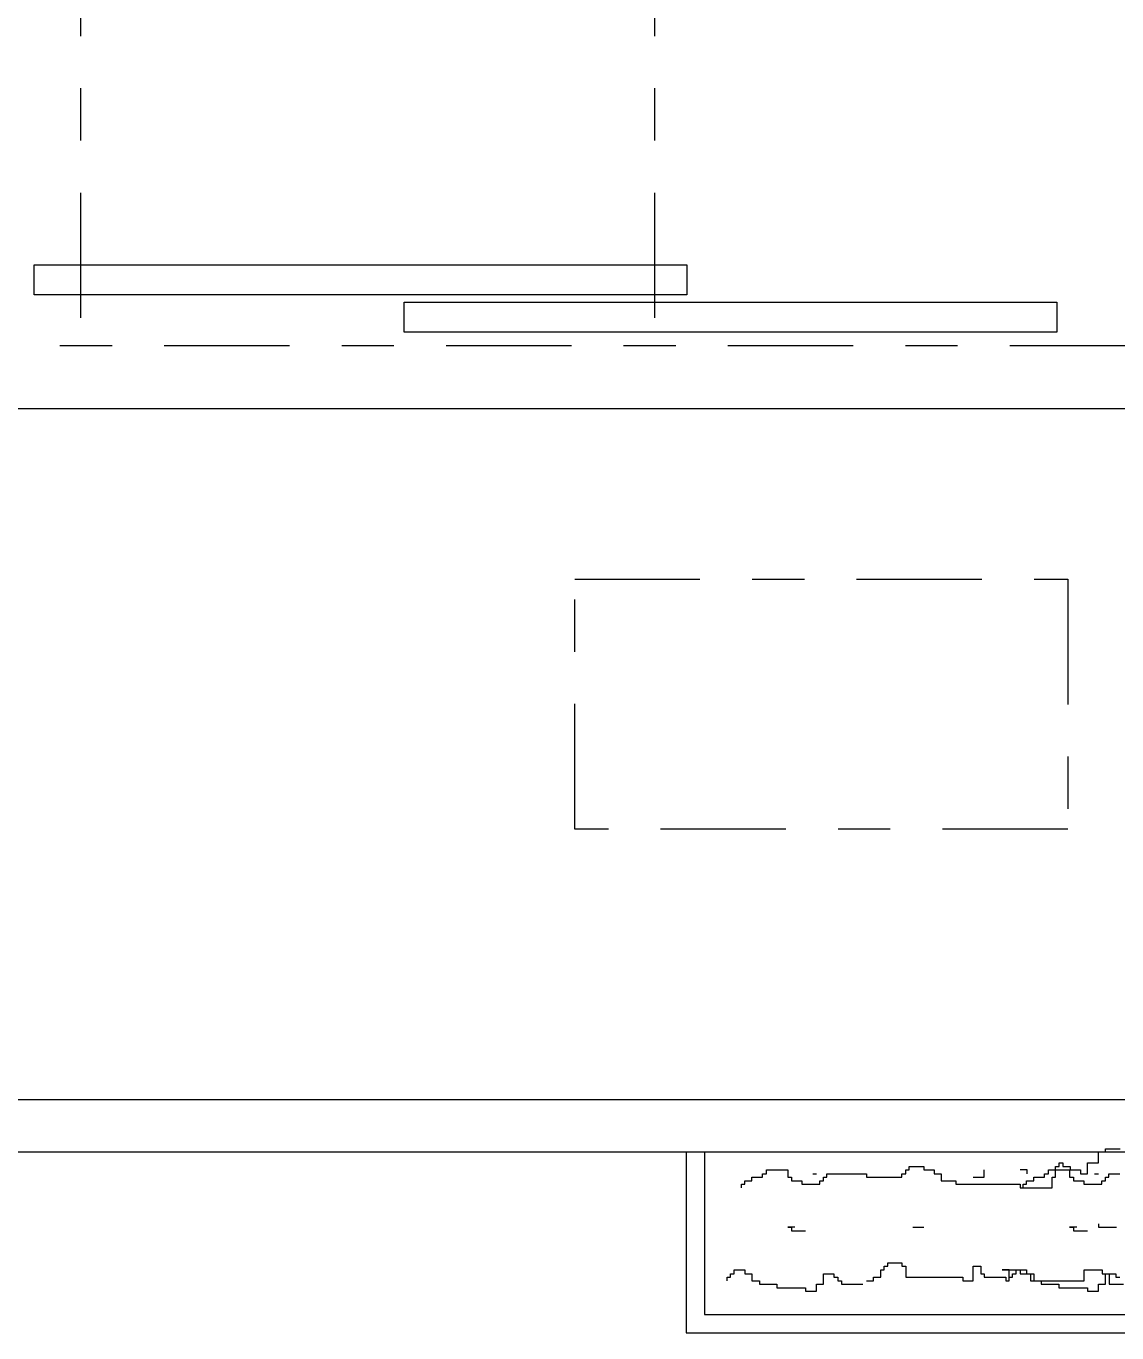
# Model space of a CAD drawing. Header units: millimetres. Extents: x 3342.2 to 3378.4, y 2110.7 to 2126.4.
# Drawn here: x 3369.67 to 3371.76, y 2111.04 to 2113.544 of the extents above; entities that cross this region are included whole.
import ezdxf

# ---------------------------------------------------------------- set-up
doc = ezdxf.new("R2010")
doc.units = ezdxf.units.MM
doc.linetypes.add('ACAD_ISO10W100', pattern=[18, 12, -3, 0, -3])
doc.layers.get('DEFPOINTS').update_dxf_attribs({"lineweight": 5})
for name, color, linetype, lineweight in [('cOtAs 1', 254, 'Continuous', 5), ('COTAS GRUP', 200, 'Continuous', 5), ('FURNITURE', 220, 'Continuous', 5), ('WINDOW', 2, 'Continuous', 5)]:
    doc.layers.add(name, color=color, linetype=linetype, lineweight=lineweight)
doc.styles.add('century', font='GOTHIC.TTF')
doc.styles.get("Standard").update_dxf_attribs({"font": 'arial.ttf'})
doc.dimstyles.new('Cotas', dxfattribs={"dimtxt": 0.05, "dimasz": 0.05, "dimexe": 0.025, "dimexo": 0, "dimgap": 0.1, "dimtad": 0, "dimtih": 1, "dimtoh": 1, "dimdec": 4, "dimzin": 1, "dimdsep": 46, "dimtxsty": 'Standard', "dimblk": 'ARCHTICK', "dimcen": 2.5, "dimclrd": 252, "dimclre": 250, "dimclrt": 3, "dimadec": 3, "dimazin": 0, "dimtfac": 1, "dimtdec": 4, "dimtmove": 0, "dimatfit": 3, "dimldrblk": 'ARCHTICK', "dimfxl": 1, "dimlwd": 0, "dimlwe": 0, "dimarcsym": 0})

# ---------------------------------------------------------------- blocks, each defined once
blk = doc.blocks.new('_Open90')
at = {"color": 0, "linetype": 'ByBlock', "lineweight": -2}
for p, q in [((-0.5, 0.5), (0, 0)), ((0, 0), (-1, 0)), ((0, 0), (-0.5, -0.5))]:
    blk.add_line(p, q, dxfattribs=at)
blk = doc.blocks.new('*D47')
at = {"layer": 'cOtAs 1', "color": 250, "linetype": 'ACAD_ISO10W100', "lineweight": 5, "ltscale": 0.02, "transparency": 16777216}
for p, q in [((3370.8746, 2112.9849), (3370.8746, 2125.1564)), ((3375.6746, 2112.9849), (3375.6746, 2125.1564))]:
    blk.add_line(p, q, dxfattribs=at)
at = {"layer": 'cOtAs 1', "color": 252, "linetype": 'Continuous', "lineweight": 5, "ltscale": 0.02, "transparency": 16777216}
for p, q in [((3371.0746, 2125.1314), (3372.9826, 2125.1314)), ((3375.4746, 2125.1314), (3373.5666, 2125.1314))]:
    blk.add_line(p, q, dxfattribs=at)
at = {"layer": 'DEFPOINTS', "color": 0, "linetype": 'ACAD_ISO10W100', "ltscale": 0.02, "transparency": 16777216}
for p in [(3370.8746, 2125.1314), (3370.8746, 2112.9849), (3375.6746, 2112.9849)]:
    blk.add_point(p, dxfattribs=at)
at = {"layer": 'cOtAs 1', "color": 252, "linetype": 'ACAD_ISO10W100', "lineweight": 5, "ltscale": 0.02, "transparency": 16777216, "xscale": 0.2, "yscale": 0.2, "zscale": 0.2, "rotation": 180}
blk.add_blockref('_Open90', (3370.8746, 2125.1314), dxfattribs=at)
at = {"layer": 'cOtAs 1', "color": 252, "linetype": 'ACAD_ISO10W100', "lineweight": 5, "ltscale": 0.02, "transparency": 16777216, "xscale": 0.2, "yscale": 0.2, "zscale": 0.2}
blk.add_blockref('_Open90', (3375.6746, 2125.1314), dxfattribs=at)
at = {"layer": 'cOtAs 1', "color": 1, "linetype": 'ACAD_ISO10W100', "lineweight": 5, "ltscale": 0.02, "transparency": 16777216, "insert": (3373.2746, 2125.1314), "char_height": 0.2, "attachment_point": 5, "style": 'century'}
blk.add_mtext('4.80', dxfattribs=at)
blk = doc.blocks.new('_ArchTick')
at = {"layer": 'COTAS GRUP', "color": 0, "const_width": 0.15}
blk.add_lwpolyline([(-0.5, -0.5), (0.5, 0.5)], dxfattribs=at)
blk = doc.blocks.new('*D54')
at = {"layer": 'cOtAs 1', "color": 250, "linetype": 'ACAD_ISO10W100', "lineweight": 5, "ltscale": 0.02, "transparency": 16777216}
for p, q in [((3378.2746, 2121.9314), (3361.6799, 2121.9314)), ((3378.2746, 2112.9314), (3361.6799, 2112.9314))]:
    blk.add_line(p, q, dxfattribs=at)
at = {"layer": 'cOtAs 1', "color": 252, "linetype": 'Continuous', "lineweight": 5, "ltscale": 0.02, "transparency": 16777216}
for p, q in [((3361.7049, 2121.7314), (3361.7049, 2117.5664)), ((3361.7049, 2113.1314), (3361.7049, 2117.2963))]:
    blk.add_line(p, q, dxfattribs=at)
at = {"layer": 'DEFPOINTS', "color": 0, "linetype": 'ACAD_ISO10W100', "ltscale": 0.02, "transparency": 16777216}
for p in [(3378.2746, 2121.9314), (3361.7049, 2112.9314), (3378.2746, 2112.9314)]:
    blk.add_point(p, dxfattribs=at)
at = {"layer": 'cOtAs 1', "color": 252, "linetype": 'ACAD_ISO10W100', "lineweight": 5, "ltscale": 0.02, "transparency": 16777216, "xscale": 0.2, "yscale": 0.2, "zscale": 0.2}
for p, rotation in [((3361.7049, 2121.9314), 90), ((3361.7049, 2112.9314), 270)]:
    blk.add_blockref('_Open90', p, dxfattribs=dict(at, rotation=rotation))
at = {"layer": 'cOtAs 1', "color": 1, "linetype": 'ACAD_ISO10W100', "lineweight": 5, "ltscale": 0.02, "transparency": 16777216, "insert": (3361.7049, 2117.4314), "char_height": 0.2, "attachment_point": 5, "style": 'century'}
blk.add_mtext('9.00', dxfattribs=at)
blk = doc.blocks.new('*D58')
at = {"layer": 'cOtAs 1', "color": 250, "linetype": 'ACAD_ISO10W100', "lineweight": 5, "ltscale": 0.02, "transparency": 16777216}
for p, q in [((3378.2746, 2116.8314), (3362.4799, 2116.8314)), ((3378.2746, 2112.9314), (3362.4799, 2112.9314))]:
    blk.add_line(p, q, dxfattribs=at)
at = {"layer": 'cOtAs 1', "color": 252, "linetype": 'Continuous', "lineweight": 5, "ltscale": 0.02, "transparency": 16777216}
for p, q in [((3362.5049, 2116.6314), (3362.5049, 2115.0164)), ((3362.5049, 2113.1314), (3362.5049, 2114.7463))]:
    blk.add_line(p, q, dxfattribs=at)
at = {"layer": 'DEFPOINTS', "color": 0, "linetype": 'ACAD_ISO10W100', "ltscale": 0.02, "transparency": 16777216}
for p in [(3378.2746, 2116.8314), (3362.5049, 2112.9314), (3378.2746, 2112.9314)]:
    blk.add_point(p, dxfattribs=at)
at = {"layer": 'cOtAs 1', "color": 252, "linetype": 'ACAD_ISO10W100', "lineweight": 5, "ltscale": 0.02, "transparency": 16777216, "xscale": 0.2, "yscale": 0.2, "zscale": 0.2}
for p, rotation in [((3362.5049, 2116.8314), 90), ((3362.5049, 2112.9314), 270)]:
    blk.add_blockref('_Open90', p, dxfattribs=dict(at, rotation=rotation))
at = {"layer": 'cOtAs 1', "color": 1, "linetype": 'ACAD_ISO10W100', "lineweight": 5, "ltscale": 0.02, "transparency": 16777216, "insert": (3362.5049, 2114.8814), "char_height": 0.2, "attachment_point": 5, "style": 'century'}
blk.add_mtext('3.90', dxfattribs=at)
blk = doc.blocks.new('*D66')
at = {"layer": 'cOtAs 1', "color": 250, "linetype": 'ACAD_ISO10W100', "lineweight": 5, "ltscale": 0.02, "transparency": 16777216}
for p, q in [((3369.7746, 2112.9849), (3369.7746, 2125.1564)), ((3370.8746, 2112.9849), (3370.8746, 2125.1564))]:
    blk.add_line(p, q, dxfattribs=at)
at = {"layer": 'cOtAs 1', "color": 252, "linetype": 'Continuous', "lineweight": 5, "ltscale": 0.02, "transparency": 16777216}
for p, q in [((3369.9746, 2125.1314), (3370.0488, 2125.1314)), ((3370.6746, 2125.1314), (3370.6003, 2125.1314))]:
    blk.add_line(p, q, dxfattribs=at)
at = {"layer": 'DEFPOINTS', "color": 0, "linetype": 'ACAD_ISO10W100', "ltscale": 0.02, "transparency": 16777216}
for p in [(3369.7746, 2125.1314), (3369.7746, 2112.9849), (3370.8746, 2112.9849)]:
    blk.add_point(p, dxfattribs=at)
at = {"layer": 'cOtAs 1', "color": 252, "linetype": 'ACAD_ISO10W100', "lineweight": 5, "ltscale": 0.02, "transparency": 16777216, "xscale": 0.2, "yscale": 0.2, "zscale": 0.2, "rotation": 180}
blk.add_blockref('_Open90', (3369.7746, 2125.1314), dxfattribs=at)
at = {"layer": 'cOtAs 1', "color": 252, "linetype": 'ACAD_ISO10W100', "lineweight": 5, "ltscale": 0.02, "transparency": 16777216, "xscale": 0.2, "yscale": 0.2, "zscale": 0.2}
blk.add_blockref('_Open90', (3370.8746, 2125.1314), dxfattribs=at)
at = {"layer": 'cOtAs 1', "color": 1, "linetype": 'ACAD_ISO10W100', "lineweight": 5, "ltscale": 0.02, "transparency": 16777216, "insert": (3370.3246, 2125.1314), "char_height": 0.2, "attachment_point": 5, "style": 'century'}
blk.add_mtext('1.10', dxfattribs=at)
blk = doc.blocks.new('*D67')
at = {"layer": 'cOtAs 1', "color": 250, "linetype": 'ACAD_ISO10W100', "lineweight": 5, "ltscale": 0.02, "transparency": 16777216}
for p, q in [((3366.6746, 2112.9849), (3366.6746, 2125.1564)), ((3369.7746, 2112.9849), (3369.7746, 2125.1564))]:
    blk.add_line(p, q, dxfattribs=at)
at = {"layer": 'cOtAs 1', "color": 252, "linetype": 'Continuous', "lineweight": 5, "ltscale": 0.02, "transparency": 16777216}
for p, q in [((3366.8746, 2125.1314), (3367.9339, 2125.1314)), ((3369.5746, 2125.1314), (3368.5152, 2125.1314))]:
    blk.add_line(p, q, dxfattribs=at)
at = {"layer": 'DEFPOINTS', "color": 0, "linetype": 'ACAD_ISO10W100', "ltscale": 0.02, "transparency": 16777216}
for p in [(3366.6746, 2125.1314), (3366.6746, 2112.9849), (3369.7746, 2112.9849)]:
    blk.add_point(p, dxfattribs=at)
at = {"layer": 'cOtAs 1', "color": 252, "linetype": 'ACAD_ISO10W100', "lineweight": 5, "ltscale": 0.02, "transparency": 16777216, "xscale": 0.2, "yscale": 0.2, "zscale": 0.2, "rotation": 180}
blk.add_blockref('_Open90', (3366.6746, 2125.1314), dxfattribs=at)
at = {"layer": 'cOtAs 1', "color": 252, "linetype": 'ACAD_ISO10W100', "lineweight": 5, "ltscale": 0.02, "transparency": 16777216, "xscale": 0.2, "yscale": 0.2, "zscale": 0.2}
blk.add_blockref('_Open90', (3369.7746, 2125.1314), dxfattribs=at)
at = {"layer": 'cOtAs 1', "color": 1, "linetype": 'ACAD_ISO10W100', "lineweight": 5, "ltscale": 0.02, "transparency": 16777216, "insert": (3368.2246, 2125.1314), "char_height": 0.2, "attachment_point": 5, "style": 'century'}
blk.add_mtext('3.10', dxfattribs=at)

msp = doc.modelspace()

# ---------------------------------------------------------------- linework, layer by layer
at = {"layer": 'cOtAs 1', "linetype": 'ACAD_ISO10W100', "lineweight": 5, "ltscale": 0.02}
msp.add_lwpolyline([(3370.721, 2112.0055), (3370.721, 2112.4844), (3371.6656, 2112.4844), (3371.6656, 2112.0055)], close=True, dxfattribs=at)
at = {"layer": 'FURNITURE', "linetype": 'ByBlock'}
for p, q in [((3371.7244, 2111.3869), (3371.738, 2111.3869)), ((3371.7244, 2111.3661), (3371.7244, 2111.3869)), ((3371.738, 2111.3932), (3371.7452, 2111.3932)), ((3371.738, 2111.3869), (3371.738, 2111.3932)), ((3371.7452, 2111.3932), (3371.7515, 2111.3932)), ((3371.7452, 2111.3932), (3371.7452, 2111.3932)), ((3371.7515, 2111.3932), (3371.766, 2111.3932)), ((3371.7515, 2111.3932), (3371.7515, 2111.3932)), ((3371.0811, 2111.3453), (3371.0883, 2111.3453)), ((3371.0811, 2111.3389), (3371.0811, 2111.3453)), ((3371.0883, 2111.3525), (3371.0947, 2111.3525)), ((3371.0883, 2111.3525), (3371.0883, 2111.3525)), ((3371.0883, 2111.3453), (3371.0883, 2111.3525)), ((3371.0883, 2111.3453), (3371.0883, 2111.3453)), ((3371.0947, 2111.3525), (3371.1019, 2111.3525)), ((3371.0947, 2111.3525), (3371.0947, 2111.3525)), ((3371.1019, 2111.3525), (3371.1082, 2111.3525)), ((3371.1019, 2111.3525), (3371.1019, 2111.3525)), ((3371.1082, 2111.3525), (3371.1155, 2111.3525)), ((3371.1082, 2111.3525), (3371.1082, 2111.3525)), ((3371.1155, 2111.3525), (3371.1227, 2111.3525)), ((3371.1155, 2111.3525), (3371.1155, 2111.3525)), ((3371.1227, 2111.3525), (3371.1291, 2111.3525)), ((3371.1227, 2111.3525), (3371.1227, 2111.3525)), ((3371.1291, 2111.3525), (3371.1291, 2111.3453)), ((3371.1291, 2111.3525), (3371.1291, 2111.3525)), ((3371.1291, 2111.3453), (3371.1291, 2111.3389)), ((3371.1291, 2111.3453), (3371.1291, 2111.3453)), ((3371.177, 2111.3453), (3371.1842, 2111.3453)), ((3371.1842, 2111.3453), (3371.1842, 2111.3453)), ((3371.2042, 2111.3453), (3371.2114, 2111.3453)), ((3371.2042, 2111.3453), (3371.2042, 2111.3453)), ((3371.2042, 2111.3389), (3371.2042, 2111.3453)), ((3371.2114, 2111.3453), (3371.2177, 2111.3453)), ((3371.2114, 2111.3453), (3371.2114, 2111.3453)), ((3371.2177, 2111.3453), (3371.225, 2111.3453)), ((3371.2177, 2111.3453), (3371.2177, 2111.3453)), ((3371.225, 2111.3453), (3371.2322, 2111.3453)), ((3371.225, 2111.3453), (3371.225, 2111.3453)), ((3371.2322, 2111.3453), (3371.2385, 2111.3453)), ((3371.2322, 2111.3453), (3371.2322, 2111.3453)), ((3371.2385, 2111.3453), (3371.2521, 2111.3453)), ((3371.2385, 2111.3453), (3371.2385, 2111.3453)), ((3371.2521, 2111.3453), (3371.2593, 2111.3453)), ((3371.2521, 2111.3453), (3371.2521, 2111.3453)), ((3371.2593, 2111.3453), (3371.2657, 2111.3453)), ((3371.2593, 2111.3453), (3371.2593, 2111.3453)), ((3371.2657, 2111.3453), (3371.2729, 2111.3453)), ((3371.2657, 2111.3453), (3371.2657, 2111.3453)), ((3371.2729, 2111.3453), (3371.2802, 2111.3453)), ((3371.2729, 2111.3453), (3371.2729, 2111.3453)), ((3371.2802, 2111.3453), (3371.2802, 2111.3389)), ((3371.348, 2111.3453), (3371.3552, 2111.3453)), ((3371.348, 2111.3389), (3371.348, 2111.3453)), ((3371.3552, 2111.3525), (3371.3616, 2111.3525)), ((3371.3552, 2111.3453), (3371.3552, 2111.3525)), ((3371.3616, 2111.3588), (3371.3688, 2111.3588)), ((3371.3616, 2111.3588), (3371.3616, 2111.3588)), ((3371.3616, 2111.3525), (3371.3616, 2111.3588)), ((3371.3616, 2111.3525), (3371.3616, 2111.3525)), ((3371.3688, 2111.3588), (3371.3752, 2111.3588)), ((3371.3688, 2111.3588), (3371.3688, 2111.3588)), ((3371.3752, 2111.3588), (3371.3824, 2111.3588)), ((3371.3752, 2111.3588), (3371.3752, 2111.3588)), ((3371.3824, 2111.3588), (3371.3896, 2111.3588)), ((3371.3824, 2111.3588), (3371.3824, 2111.3588)), ((3371.3896, 2111.3588), (3371.3896, 2111.3525)), ((3371.3896, 2111.3525), (3371.4032, 2111.3525)), ((3371.4032, 2111.3525), (3371.4095, 2111.3525)), ((3371.4032, 2111.3525), (3371.4032, 2111.3525)), ((3371.4095, 2111.3525), (3371.4095, 2111.3453)), ((3371.4095, 2111.3525), (3371.4095, 2111.3525)), ((3371.4095, 2111.3453), (3371.4168, 2111.3453)), ((3371.4095, 2111.3453), (3371.4095, 2111.3453)), ((3371.4168, 2111.3453), (3371.4231, 2111.3453)), ((3371.4168, 2111.3453), (3371.4168, 2111.3453)), ((3371.4231, 2111.3453), (3371.4231, 2111.3389)), ((3371.4231, 2111.3453), (3371.4231, 2111.3453)), ((3371.5054, 2111.3525), (3371.5054, 2111.3525)), ((3371.5054, 2111.3389), (3371.5054, 2111.3525)), ((3371.5742, 2111.3525), (3371.5742, 2111.3525)), ((3371.5878, 2111.3525), (3371.5742, 2111.3525)), ((3371.5878, 2111.3525), (3371.5878, 2111.3525)), ((3371.5878, 2111.3453), (3371.5878, 2111.3525)), ((3371.6212, 2111.3453), (3371.6285, 2111.3453)), ((3371.6212, 2111.3389), (3371.6212, 2111.3453)), ((3371.6285, 2111.3525), (3371.6348, 2111.3525)), ((3371.6285, 2111.3525), (3371.6285, 2111.3525)), ((3371.6285, 2111.3453), (3371.6285, 2111.3525)), ((3371.6285, 2111.3453), (3371.6285, 2111.3453)), ((3371.6348, 2111.3525), (3371.642, 2111.3525)), ((3371.6348, 2111.3525), (3371.6348, 2111.3525)), ((3371.642, 2111.3525), (3371.6484, 2111.3525)), ((3371.642, 2111.3525), (3371.642, 2111.3525)), ((3371.6421, 2111.3588), (3371.6493, 2111.3588)), ((3371.6421, 2111.3453), (3371.6421, 2111.3588)), ((3371.6421, 2111.3453), (3371.6421, 2111.3453)), ((3371.6421, 2111.3389), (3371.6421, 2111.3453)), ((3371.6484, 2111.3525), (3371.6556, 2111.3525)), ((3371.6484, 2111.3525), (3371.6484, 2111.3525)), ((3371.6493, 2111.3661), (3371.6565, 2111.3661)), ((3371.6493, 2111.3661), (3371.6493, 2111.3661)), ((3371.6493, 2111.3588), (3371.6493, 2111.3661)), ((3371.6556, 2111.3525), (3371.6628, 2111.3525)), ((3371.6556, 2111.3525), (3371.6556, 2111.3525)), ((3371.6565, 2111.3661), (3371.6565, 2111.3588)), ((3371.6565, 2111.3661), (3371.6565, 2111.3661)), ((3371.6565, 2111.3588), (3371.6701, 2111.3588)), ((3371.6565, 2111.3588), (3371.6565, 2111.3588)), ((3371.6628, 2111.3525), (3371.6692, 2111.3525)), ((3371.6628, 2111.3525), (3371.6628, 2111.3525)), ((3371.6692, 2111.3525), (3371.6692, 2111.3453)), ((3371.6692, 2111.3525), (3371.6692, 2111.3525)), ((3371.6692, 2111.3453), (3371.6692, 2111.3389)), ((3371.6692, 2111.3453), (3371.6692, 2111.3453)), ((3371.6701, 2111.3588), (3371.6701, 2111.3525)), ((3371.6701, 2111.3525), (3371.6764, 2111.3525)), ((3371.6764, 2111.3525), (3371.69, 2111.3525)), ((3371.6764, 2111.3525), (3371.6764, 2111.3525)), ((3371.69, 2111.3525), (3371.69, 2111.3453)), ((3371.69, 2111.3453), (3371.6973, 2111.3453)), ((3371.6973, 2111.3453), (3371.7036, 2111.3453)), ((3371.6973, 2111.3453), (3371.6973, 2111.3453)), ((3371.7036, 2111.3661), (3371.7244, 2111.3661)), ((3371.7036, 2111.3453), (3371.7036, 2111.3661)), ((3371.7036, 2111.3453), (3371.7036, 2111.3453)), ((3371.7171, 2111.3453), (3371.7244, 2111.3453)), ((3371.7244, 2111.3453), (3371.7244, 2111.3453)), ((3371.7443, 2111.3453), (3371.7515, 2111.3453)), ((3371.7443, 2111.3453), (3371.7443, 2111.3453)), ((3371.7443, 2111.3389), (3371.7443, 2111.3453)), ((3371.7515, 2111.3453), (3371.7578, 2111.3453)), ((3371.7515, 2111.3453), (3371.7515, 2111.3453)), ((3371.7578, 2111.3453), (3371.7651, 2111.3453)), ((3371.7578, 2111.3453), (3371.7578, 2111.3453)), ((3371.0404, 2111.3254), (3371.0467, 2111.3254)), ((3371.0404, 2111.3181), (3371.0404, 2111.3254)), ((3371.0467, 2111.3317), (3371.0603, 2111.3317)), ((3371.0467, 2111.3317), (3371.0467, 2111.3317)), ((3371.0467, 2111.3254), (3371.0467, 2111.3317)), ((3371.0603, 2111.3389), (3371.0675, 2111.3389)), ((3371.0603, 2111.3389), (3371.0603, 2111.3389)), ((3371.0603, 2111.3317), (3371.0603, 2111.3389)), ((3371.0603, 2111.3317), (3371.0603, 2111.3317)), ((3371.0675, 2111.3389), (3371.0748, 2111.3389)), ((3371.0675, 2111.3389), (3371.0675, 2111.3389)), ((3371.0748, 2111.3389), (3371.0811, 2111.3389)), ((3371.0748, 2111.3389), (3371.0748, 2111.3389)), ((3371.1291, 2111.3389), (3371.1363, 2111.3389)), ((3371.1291, 2111.3389), (3371.1291, 2111.3389)), ((3371.1363, 2111.3389), (3371.1363, 2111.3317)), ((3371.1363, 2111.3317), (3371.1426, 2111.3317)), ((3371.1426, 2111.3317), (3371.1562, 2111.3317)), ((3371.1426, 2111.3317), (3371.1426, 2111.3317)), ((3371.1562, 2111.3317), (3371.1562, 2111.3254)), ((3371.1562, 2111.3254), (3371.1707, 2111.3254)), ((3371.1707, 2111.3254), (3371.177, 2111.3254)), ((3371.1707, 2111.3254), (3371.1707, 2111.3254)), ((3371.177, 2111.3254), (3371.1906, 2111.3254)), ((3371.177, 2111.3254), (3371.177, 2111.3254)), ((3371.1906, 2111.3317), (3371.1978, 2111.3317)), ((3371.1906, 2111.3317), (3371.1906, 2111.3317)), ((3371.1906, 2111.3254), (3371.1906, 2111.3317)), ((3371.1906, 2111.3254), (3371.1906, 2111.3254)), ((3371.1978, 2111.3389), (3371.2042, 2111.3389)), ((3371.1978, 2111.3317), (3371.1978, 2111.3389)), ((3371.1978, 2111.3317), (3371.1978, 2111.3317)), ((3371.2802, 2111.3389), (3371.2865, 2111.3389)), ((3371.2865, 2111.3389), (3371.2937, 2111.3389)), ((3371.2865, 2111.3389), (3371.2865, 2111.3389)), ((3371.2937, 2111.3389), (3371.3073, 2111.3389)), ((3371.2937, 2111.3389), (3371.2937, 2111.3389)), ((3371.3073, 2111.3389), (3371.3136, 2111.3389)), ((3371.3073, 2111.3389), (3371.3073, 2111.3389)), ((3371.3136, 2111.3389), (3371.3209, 2111.3389)), ((3371.3136, 2111.3389), (3371.3136, 2111.3389)), ((3371.3209, 2111.3389), (3371.3272, 2111.3389)), ((3371.3209, 2111.3389), (3371.3209, 2111.3389)), ((3371.3272, 2111.3389), (3371.3344, 2111.3389)), ((3371.3272, 2111.3389), (3371.3272, 2111.3389)), ((3371.3344, 2111.3389), (3371.3417, 2111.3389)), ((3371.3344, 2111.3389), (3371.3344, 2111.3389)), ((3371.3417, 2111.3389), (3371.348, 2111.3389)), ((3371.3417, 2111.3389), (3371.3417, 2111.3389)), ((3371.4231, 2111.3389), (3371.4231, 2111.3317)), ((3371.4231, 2111.3389), (3371.4231, 2111.3389)), ((3371.4231, 2111.3317), (3371.4303, 2111.3317)), ((3371.4231, 2111.3317), (3371.4231, 2111.3317)), ((3371.4303, 2111.3317), (3371.4367, 2111.3317)), ((3371.4303, 2111.3317), (3371.4303, 2111.3317)), ((3371.4367, 2111.3317), (3371.4512, 2111.3317)), ((3371.4367, 2111.3317), (3371.4367, 2111.3317)), ((3371.4512, 2111.3317), (3371.4512, 2111.3254)), ((3371.4512, 2111.3254), (3371.4575, 2111.3254)), ((3371.4575, 2111.3254), (3371.4647, 2111.3254)), ((3371.4575, 2111.3254), (3371.4575, 2111.3254)), ((3371.4647, 2111.3254), (3371.4711, 2111.3254)), ((3371.4647, 2111.3254), (3371.4647, 2111.3254)), ((3371.4711, 2111.3254), (3371.4783, 2111.3254)), ((3371.4711, 2111.3254), (3371.4711, 2111.3254)), ((3371.4783, 2111.3254), (3371.4846, 2111.3254)), ((3371.4783, 2111.3254), (3371.4783, 2111.3254)), ((3371.4846, 2111.3389), (3371.4919, 2111.3389)), ((3371.4846, 2111.3254), (3371.4991, 2111.3254)), ((3371.4846, 2111.3254), (3371.4846, 2111.3254)), ((3371.4919, 2111.3389), (3371.4991, 2111.3389)), ((3371.4919, 2111.3389), (3371.4919, 2111.3389)), ((3371.4991, 2111.3389), (3371.5054, 2111.3389)), ((3371.4991, 2111.3389), (3371.4991, 2111.3389)), ((3371.4991, 2111.3254), (3371.5127, 2111.3254)), ((3371.4991, 2111.3254), (3371.4991, 2111.3254)), ((3371.5054, 2111.3389), (3371.5054, 2111.3389)), ((3371.5127, 2111.3254), (3371.519, 2111.3254)), ((3371.5127, 2111.3254), (3371.5127, 2111.3254)), ((3371.519, 2111.3254), (3371.5263, 2111.3254)), ((3371.519, 2111.3254), (3371.519, 2111.3254)), ((3371.5263, 2111.3254), (3371.5398, 2111.3254)), ((3371.5263, 2111.3254), (3371.5263, 2111.3254)), ((3371.5398, 2111.3254), (3371.5534, 2111.3254)), ((3371.5398, 2111.3254), (3371.5398, 2111.3254)), ((3371.5534, 2111.3254), (3371.5742, 2111.3254)), ((3371.5534, 2111.3254), (3371.5534, 2111.3254)), ((3371.5742, 2111.3254), (3371.5742, 2111.3181)), ((3371.5805, 2111.3254), (3371.5868, 2111.3254)), ((3371.5805, 2111.3181), (3371.5805, 2111.3254)), ((3371.5868, 2111.3317), (3371.6004, 2111.3317)), ((3371.5868, 2111.3317), (3371.5868, 2111.3317)), ((3371.5868, 2111.3254), (3371.5868, 2111.3317)), ((3371.6004, 2111.3389), (3371.6077, 2111.3389)), ((3371.6004, 2111.3389), (3371.6004, 2111.3389)), ((3371.6004, 2111.3317), (3371.6004, 2111.3389)), ((3371.6004, 2111.3317), (3371.6004, 2111.3317)), ((3371.6077, 2111.3389), (3371.6149, 2111.3389)), ((3371.6077, 2111.3389), (3371.6077, 2111.3389)), ((3371.6149, 2111.3389), (3371.6212, 2111.3389)), ((3371.6149, 2111.3389), (3371.6149, 2111.3389)), ((3371.6357, 2111.3389), (3371.6421, 2111.3389)), ((3371.6357, 2111.3317), (3371.6357, 2111.3389)), ((3371.6357, 2111.3317), (3371.6357, 2111.3317)), ((3371.6357, 2111.3181), (3371.6357, 2111.3317)), ((3371.6692, 2111.3389), (3371.6764, 2111.3389)), ((3371.6692, 2111.3389), (3371.6692, 2111.3389)), ((3371.6764, 2111.3389), (3371.6764, 2111.3317)), ((3371.6764, 2111.3317), (3371.6827, 2111.3317)), ((3371.6827, 2111.3317), (3371.6963, 2111.3317)), ((3371.6827, 2111.3317), (3371.6827, 2111.3317)), ((3371.6963, 2111.3317), (3371.6963, 2111.3254)), ((3371.6963, 2111.3254), (3371.7108, 2111.3254)), ((3371.7108, 2111.3254), (3371.7171, 2111.3254)), ((3371.7108, 2111.3254), (3371.7108, 2111.3254)), ((3371.7171, 2111.3254), (3371.7307, 2111.3254)), ((3371.7171, 2111.3254), (3371.7171, 2111.3254)), ((3371.7307, 2111.3317), (3371.7379, 2111.3317)), ((3371.7307, 2111.3317), (3371.7307, 2111.3317)), ((3371.7307, 2111.3254), (3371.7307, 2111.3317)), ((3371.7307, 2111.3254), (3371.7307, 2111.3254)), ((3371.7379, 2111.3389), (3371.7443, 2111.3389)), ((3371.7379, 2111.3317), (3371.7379, 2111.3389)), ((3371.7379, 2111.3317), (3371.7379, 2111.3317)), ((3371.5742, 2111.3181), (3371.5878, 2111.3181)), ((3371.5878, 2111.3181), (3371.5941, 2111.3181)), ((3371.5878, 2111.3181), (3371.5878, 2111.3181)), ((3371.5941, 2111.3181), (3371.6013, 2111.3181)), ((3371.5941, 2111.3181), (3371.5941, 2111.3181)), ((3371.6013, 2111.3181), (3371.6149, 2111.3181)), ((3371.6013, 2111.3181), (3371.6013, 2111.3181)), ((3371.6149, 2111.3181), (3371.6285, 2111.3181)), ((3371.6149, 2111.3181), (3371.6149, 2111.3181)), ((3371.6285, 2111.3181), (3371.6357, 2111.3181)), ((3371.6285, 2111.3181), (3371.6285, 2111.3181)), ((3371.7244, 2111.2494), (3371.7244, 2111.2431)), ((3371.1291, 2111.2431), (3371.1363, 2111.2431)), ((3371.1291, 2111.2431), (3371.1291, 2111.2431)), ((3371.1426, 2111.2431), (3371.1291, 2111.2431)), ((3371.1363, 2111.2431), (3371.1363, 2111.2359)), ((3371.1363, 2111.2359), (3371.1426, 2111.2359)), ((3371.1426, 2111.2359), (3371.1499, 2111.2359)), ((3371.1426, 2111.2359), (3371.1426, 2111.2359)), ((3371.1499, 2111.2359), (3371.1562, 2111.2359)), ((3371.1499, 2111.2359), (3371.1499, 2111.2359)), ((3371.1562, 2111.2359), (3371.1634, 2111.2359)), ((3371.1562, 2111.2359), (3371.1562, 2111.2359)), ((3371.1634, 2111.2359), (3371.1634, 2111.2359)), ((3371.3688, 2111.2431), (3371.3752, 2111.2431)), ((3371.3752, 2111.2431), (3371.3824, 2111.2431)), ((3371.3752, 2111.2431), (3371.3752, 2111.2431)), ((3371.3824, 2111.2431), (3371.3896, 2111.2431)), ((3371.3824, 2111.2431), (3371.3824, 2111.2431)), ((3371.3896, 2111.2431), (3371.3896, 2111.2431)), ((3371.6692, 2111.2431), (3371.6764, 2111.2431)), ((3371.6692, 2111.2431), (3371.6692, 2111.2431)), ((3371.6827, 2111.2431), (3371.6692, 2111.2431)), ((3371.6764, 2111.2431), (3371.6764, 2111.2359)), ((3371.6764, 2111.2359), (3371.6827, 2111.2359)), ((3371.6827, 2111.2359), (3371.69, 2111.2359)), ((3371.6827, 2111.2359), (3371.6827, 2111.2359)), ((3371.69, 2111.2359), (3371.6963, 2111.2359)), ((3371.69, 2111.2359), (3371.69, 2111.2359)), ((3371.6963, 2111.2359), (3371.7036, 2111.2359)), ((3371.6963, 2111.2359), (3371.6963, 2111.2359)), ((3371.7036, 2111.2359), (3371.7036, 2111.2359)), ((3371.7244, 2111.2431), (3371.7316, 2111.2431)), ((3371.7244, 2111.2431), (3371.7244, 2111.2431)), ((3371.7316, 2111.2431), (3371.738, 2111.2431)), ((3371.7316, 2111.2431), (3371.7316, 2111.2431)), ((3371.738, 2111.2431), (3371.7452, 2111.2431)), ((3371.738, 2111.2431), (3371.738, 2111.2431)), ((3371.7452, 2111.2431), (3371.7515, 2111.2431)), ((3371.7452, 2111.2431), (3371.7452, 2111.2431)), ((3371.7515, 2111.2431), (3371.7588, 2111.2431)), ((3371.7515, 2111.2431), (3371.7515, 2111.2431)), ((3371.7588, 2111.2431), (3371.7588, 2111.2431)), ((3371.3136, 2111.168), (3371.3209, 2111.168)), ((3371.3136, 2111.168), (3371.3136, 2111.168)), ((3371.3136, 2111.1608), (3371.3136, 2111.168)), ((3371.3209, 2111.1744), (3371.3272, 2111.1744)), ((3371.3209, 2111.1744), (3371.3209, 2111.1744)), ((3371.3209, 2111.168), (3371.3209, 2111.1744)), ((3371.3209, 2111.168), (3371.3209, 2111.168)), ((3371.3272, 2111.1744), (3371.3344, 2111.1744)), ((3371.3272, 2111.1744), (3371.3272, 2111.1744)), ((3371.3344, 2111.1744), (3371.3417, 2111.1744)), ((3371.3344, 2111.1744), (3371.3344, 2111.1744)), ((3371.3417, 2111.1744), (3371.348, 2111.1744)), ((3371.3417, 2111.1744), (3371.3417, 2111.1744)), ((3371.348, 2111.1744), (3371.348, 2111.168)), ((3371.348, 2111.168), (3371.3552, 2111.168)), ((3371.3552, 2111.168), (3371.3552, 2111.1608)), ((3371.3552, 2111.168), (3371.3552, 2111.168)), ((3371.4846, 2111.168), (3371.4991, 2111.168)), ((3371.4846, 2111.168), (3371.4846, 2111.168)), ((3371.4846, 2111.1536), (3371.4846, 2111.168)), ((3371.4991, 2111.168), (3371.4991, 2111.1608)), ((3371.4991, 2111.168), (3371.4991, 2111.168)), ((3371.0132, 2111.1473), (3371.0196, 2111.1473)), ((3371.0132, 2111.1473), (3371.0132, 2111.1473)), ((3371.0132, 2111.14), (3371.0132, 2111.1473)), ((3371.0196, 2111.1536), (3371.0268, 2111.1536)), ((3371.0196, 2111.1473), (3371.0196, 2111.1536)), ((3371.0268, 2111.1608), (3371.0332, 2111.1608)), ((3371.0268, 2111.1536), (3371.0268, 2111.1608)), ((3371.0332, 2111.1608), (3371.0404, 2111.1608)), ((3371.0332, 2111.1608), (3371.0332, 2111.1608)), ((3371.0404, 2111.1608), (3371.0467, 2111.1608)), ((3371.0404, 2111.1608), (3371.0404, 2111.1608)), ((3371.0467, 2111.1608), (3371.0467, 2111.1536)), ((3371.0467, 2111.1608), (3371.0467, 2111.1608)), ((3371.0467, 2111.1536), (3371.054, 2111.1536)), ((3371.0467, 2111.1536), (3371.0467, 2111.1536)), ((3371.054, 2111.1536), (3371.0603, 2111.1536)), ((3371.054, 2111.1536), (3371.054, 2111.1536)), ((3371.0603, 2111.1536), (3371.0603, 2111.1473)), ((3371.0603, 2111.1536), (3371.0603, 2111.1536)), ((3371.0603, 2111.1473), (3371.0603, 2111.14)), ((3371.0603, 2111.1473), (3371.0603, 2111.1473)), ((3371.1978, 2111.1536), (3371.2042, 2111.1536)), ((3371.1978, 2111.1536), (3371.1978, 2111.1536)), ((3371.1978, 2111.1337), (3371.1978, 2111.1536)), ((3371.2042, 2111.1536), (3371.2177, 2111.1536)), ((3371.2042, 2111.1536), (3371.2042, 2111.1536)), ((3371.2177, 2111.1536), (3371.2177, 2111.1473)), ((3371.2177, 2111.1536), (3371.2177, 2111.1536)), ((3371.2177, 2111.1473), (3371.225, 2111.1473)), ((3371.2177, 2111.1473), (3371.2177, 2111.1473)), ((3371.225, 2111.1473), (3371.225, 2111.14)), ((3371.2937, 2111.1473), (3371.3073, 2111.1473)), ((3371.2937, 2111.14), (3371.2937, 2111.1473)), ((3371.3073, 2111.1608), (3371.3136, 2111.1608)), ((3371.3073, 2111.1473), (3371.3073, 2111.1608)), ((3371.3552, 2111.1608), (3371.3552, 2111.1536)), ((3371.3552, 2111.1608), (3371.3552, 2111.1608)), ((3371.3552, 2111.1536), (3371.3552, 2111.1473)), ((3371.3552, 2111.1536), (3371.3552, 2111.1536)), ((3371.3552, 2111.1473), (3371.3688, 2111.1473)), ((3371.3552, 2111.1473), (3371.3552, 2111.1473)), ((3371.3688, 2111.1473), (3371.3752, 2111.1473)), ((3371.3688, 2111.1473), (3371.3688, 2111.1473)), ((3371.3752, 2111.1473), (3371.3824, 2111.1473)), ((3371.3752, 2111.1473), (3371.3752, 2111.1473)), ((3371.3824, 2111.1473), (3371.396, 2111.1473)), ((3371.3824, 2111.1473), (3371.3824, 2111.1473)), ((3371.396, 2111.1473), (3371.4032, 2111.1473)), ((3371.396, 2111.1473), (3371.396, 2111.1473)), ((3371.4032, 2111.1473), (3371.4168, 2111.1473)), ((3371.4032, 2111.1473), (3371.4032, 2111.1473)), ((3371.4168, 2111.1473), (3371.4303, 2111.1473)), ((3371.4168, 2111.1473), (3371.4168, 2111.1473)), ((3371.4303, 2111.1473), (3371.4367, 2111.1473)), ((3371.4303, 2111.1473), (3371.4303, 2111.1473)), ((3371.4367, 2111.1473), (3371.4512, 2111.1473)), ((3371.4367, 2111.1473), (3371.4367, 2111.1473)), ((3371.4512, 2111.1473), (3371.4647, 2111.1473)), ((3371.4512, 2111.1473), (3371.4512, 2111.1473)), ((3371.4647, 2111.1473), (3371.4647, 2111.14)), ((3371.4647, 2111.1473), (3371.4647, 2111.1473)), ((3371.4846, 2111.1536), (3371.4846, 2111.1536)), ((3371.4846, 2111.14), (3371.4846, 2111.1536)), ((3371.4991, 2111.1608), (3371.4991, 2111.1536)), ((3371.4991, 2111.1608), (3371.4991, 2111.1608)), ((3371.4991, 2111.1536), (3371.5054, 2111.1536)), ((3371.4991, 2111.1536), (3371.4991, 2111.1536)), ((3371.5054, 2111.1536), (3371.5054, 2111.1473)), ((3371.5054, 2111.1473), (3371.519, 2111.1473)), ((3371.519, 2111.1473), (3371.5263, 2111.1473)), ((3371.519, 2111.1473), (3371.519, 2111.1473)), ((3371.5263, 2111.1473), (3371.5471, 2111.1473)), ((3371.5263, 2111.1473), (3371.5263, 2111.1473)), ((3371.5398, 2111.1608), (3371.5534, 2111.1608)), ((3371.5534, 2111.1608), (3371.5398, 2111.1608)), ((3371.5471, 2111.1473), (3371.5471, 2111.14)), ((3371.5534, 2111.1608), (3371.5606, 2111.1608)), ((3371.5534, 2111.1608), (3371.5534, 2111.1608)), ((3371.5534, 2111.14), (3371.5534, 2111.1608)), ((3371.5534, 2111.1473), (3371.5597, 2111.1473)), ((3371.5534, 2111.1473), (3371.5534, 2111.1473)), ((3371.5534, 2111.14), (3371.5534, 2111.1473)), ((3371.5597, 2111.1536), (3371.5669, 2111.1536)), ((3371.5597, 2111.1473), (3371.5597, 2111.1536)), ((3371.5606, 2111.1608), (3371.567, 2111.1608)), ((3371.5606, 2111.1608), (3371.5606, 2111.1608)), ((3371.5669, 2111.1608), (3371.5733, 2111.1608)), ((3371.5669, 2111.1536), (3371.5669, 2111.1608)), ((3371.567, 2111.1608), (3371.5742, 2111.1608)), ((3371.567, 2111.1608), (3371.567, 2111.1608)), ((3371.5733, 2111.1608), (3371.5805, 2111.1608)), ((3371.5733, 2111.1608), (3371.5733, 2111.1608)), ((3371.5742, 2111.1608), (3371.5742, 2111.1536)), ((3371.5742, 2111.1536), (3371.5878, 2111.1536)), ((3371.5805, 2111.1608), (3371.5868, 2111.1608)), ((3371.5805, 2111.1608), (3371.5805, 2111.1608)), ((3371.5868, 2111.1608), (3371.5868, 2111.1536)), ((3371.5868, 2111.1608), (3371.5868, 2111.1608)), ((3371.5868, 2111.1536), (3371.5941, 2111.1536)), ((3371.5868, 2111.1536), (3371.5868, 2111.1536)), ((3371.5878, 2111.1536), (3371.5941, 2111.1536)), ((3371.5878, 2111.1536), (3371.5878, 2111.1536)), ((3371.5941, 2111.1536), (3371.6004, 2111.1536)), ((3371.5941, 2111.1536), (3371.5941, 2111.1536)), ((3371.5941, 2111.1536), (3371.5941, 2111.1473)), ((3371.5941, 2111.1536), (3371.5941, 2111.1536)), ((3371.5941, 2111.1473), (3371.5941, 2111.14)), ((3371.5941, 2111.1473), (3371.5941, 2111.1473)), ((3371.6004, 2111.1536), (3371.6004, 2111.1473)), ((3371.6004, 2111.1536), (3371.6004, 2111.1536)), ((3371.6004, 2111.1473), (3371.6004, 2111.14)), ((3371.6004, 2111.1473), (3371.6004, 2111.1473)), ((3371.6973, 2111.1608), (3371.7108, 2111.1608)), ((3371.6973, 2111.1536), (3371.6973, 2111.1608)), ((3371.6973, 2111.1536), (3371.6973, 2111.1536)), ((3371.6973, 2111.14), (3371.6973, 2111.1536)), ((3371.7108, 2111.1608), (3371.7181, 2111.1608)), ((3371.7108, 2111.1608), (3371.7108, 2111.1608)), ((3371.7181, 2111.1608), (3371.7316, 2111.1608)), ((3371.7181, 2111.1608), (3371.7181, 2111.1608)), ((3371.7316, 2111.1608), (3371.7316, 2111.1536)), ((3371.7316, 2111.1608), (3371.7316, 2111.1608)), ((3371.7316, 2111.1536), (3371.7452, 2111.1536)), ((3371.7379, 2111.1536), (3371.7443, 2111.1536)), ((3371.7379, 2111.1536), (3371.7379, 2111.1536)), ((3371.7379, 2111.1337), (3371.7379, 2111.1536)), ((3371.7443, 2111.1536), (3371.7578, 2111.1536)), ((3371.7443, 2111.1536), (3371.7443, 2111.1536)), ((3371.7452, 2111.1536), (3371.7452, 2111.14)), ((3371.7578, 2111.1536), (3371.7578, 2111.1473)), ((3371.7578, 2111.1536), (3371.7578, 2111.1536)), ((3371.7578, 2111.1473), (3371.7651, 2111.1473)), ((3371.7578, 2111.1473), (3371.7578, 2111.1473)), ((3371.0603, 2111.14), (3371.0675, 2111.14)), ((3371.0603, 2111.14), (3371.0603, 2111.14)), ((3371.0675, 2111.14), (3371.0748, 2111.14)), ((3371.0675, 2111.14), (3371.0675, 2111.14)), ((3371.0748, 2111.14), (3371.0748, 2111.1337)), ((3371.0748, 2111.1337), (3371.0883, 2111.1337)), ((3371.0883, 2111.1337), (3371.0947, 2111.1337)), ((3371.0883, 2111.1337), (3371.0883, 2111.1337)), ((3371.0947, 2111.1337), (3371.1082, 2111.1337)), ((3371.0947, 2111.1337), (3371.0947, 2111.1337)), ((3371.1082, 2111.1337), (3371.1082, 2111.1265)), ((3371.1082, 2111.1265), (3371.1227, 2111.1265)), ((3371.1227, 2111.1265), (3371.1291, 2111.1265)), ((3371.1227, 2111.1265), (3371.1227, 2111.1265)), ((3371.1291, 2111.1265), (3371.1426, 2111.1265)), ((3371.1291, 2111.1265), (3371.1291, 2111.1265)), ((3371.1426, 2111.1265), (3371.1562, 2111.1265)), ((3371.1426, 2111.1265), (3371.1426, 2111.1265)), ((3371.1562, 2111.1265), (3371.1634, 2111.1265)), ((3371.1562, 2111.1265), (3371.1562, 2111.1265)), ((3371.1634, 2111.1265), (3371.1634, 2111.1201)), ((3371.1634, 2111.1201), (3371.1707, 2111.1201)), ((3371.1707, 2111.1201), (3371.177, 2111.1201)), ((3371.1707, 2111.1201), (3371.1707, 2111.1201)), ((3371.177, 2111.1201), (3371.1842, 2111.1201)), ((3371.177, 2111.1201), (3371.177, 2111.1201)), ((3371.1842, 2111.1337), (3371.1978, 2111.1337)), ((3371.1842, 2111.1201), (3371.1842, 2111.1337)), ((3371.1842, 2111.1201), (3371.1842, 2111.1201)), ((3371.225, 2111.14), (3371.2322, 2111.14)), ((3371.2322, 2111.14), (3371.2322, 2111.1337)), ((3371.2322, 2111.1337), (3371.2385, 2111.1337)), ((3371.2385, 2111.1337), (3371.2458, 2111.1337)), ((3371.2385, 2111.1337), (3371.2385, 2111.1337)), ((3371.2458, 2111.1337), (3371.2521, 2111.1337)), ((3371.2458, 2111.1337), (3371.2458, 2111.1337)), ((3371.2521, 2111.1337), (3371.2593, 2111.1337)), ((3371.2521, 2111.1337), (3371.2521, 2111.1337)), ((3371.2593, 2111.1337), (3371.2657, 2111.1337)), ((3371.2593, 2111.1337), (3371.2593, 2111.1337)), ((3371.2657, 2111.1337), (3371.2729, 2111.1337)), ((3371.2657, 2111.1337), (3371.2657, 2111.1337)), ((3371.2729, 2111.1337), (3371.2729, 2111.1337)), ((3371.2802, 2111.14), (3371.2865, 2111.14)), ((3371.2865, 2111.14), (3371.2937, 2111.14)), ((3371.2865, 2111.14), (3371.2865, 2111.14)), ((3371.2937, 2111.14), (3371.2937, 2111.14)), ((3371.4647, 2111.14), (3371.4783, 2111.14)), ((3371.4783, 2111.14), (3371.4846, 2111.14)), ((3371.4783, 2111.14), (3371.4783, 2111.14)), ((3371.4846, 2111.14), (3371.4846, 2111.14)), ((3371.5471, 2111.14), (3371.5534, 2111.14)), ((3371.5534, 2111.14), (3371.5534, 2111.14)), ((3371.5941, 2111.14), (3371.6013, 2111.14)), ((3371.5941, 2111.14), (3371.5941, 2111.14)), ((3371.6004, 2111.14), (3371.6077, 2111.14)), ((3371.6004, 2111.14), (3371.6004, 2111.14)), ((3371.6013, 2111.14), (3371.6149, 2111.14)), ((3371.6013, 2111.14), (3371.6013, 2111.14)), ((3371.6077, 2111.14), (3371.6149, 2111.14)), ((3371.6077, 2111.14), (3371.6077, 2111.14)), ((3371.6149, 2111.14), (3371.6149, 2111.1337)), ((3371.6149, 2111.14), (3371.6222, 2111.14)), ((3371.6149, 2111.14), (3371.6149, 2111.14)), ((3371.6149, 2111.1337), (3371.6285, 2111.1337)), ((3371.6222, 2111.14), (3371.6285, 2111.14)), ((3371.6222, 2111.14), (3371.6222, 2111.14)), ((3371.6285, 2111.14), (3371.6357, 2111.14)), ((3371.6285, 2111.14), (3371.6285, 2111.14)), ((3371.6285, 2111.1337), (3371.6348, 2111.1337)), ((3371.6285, 2111.1337), (3371.6285, 2111.1337)), ((3371.6348, 2111.1337), (3371.6484, 2111.1337)), ((3371.6348, 2111.1337), (3371.6348, 2111.1337)), ((3371.6357, 2111.14), (3371.6421, 2111.14)), ((3371.6357, 2111.14), (3371.6357, 2111.14)), ((3371.6421, 2111.14), (3371.6493, 2111.14)), ((3371.6421, 2111.14), (3371.6421, 2111.14)), ((3371.6484, 2111.1337), (3371.6484, 2111.1265)), ((3371.6484, 2111.1265), (3371.6628, 2111.1265)), ((3371.6493, 2111.14), (3371.6629, 2111.14)), ((3371.6493, 2111.14), (3371.6493, 2111.14)), ((3371.6628, 2111.1265), (3371.6692, 2111.1265)), ((3371.6628, 2111.1265), (3371.6628, 2111.1265)), ((3371.6629, 2111.14), (3371.6701, 2111.14)), ((3371.6629, 2111.14), (3371.6629, 2111.14)), ((3371.6692, 2111.1265), (3371.6827, 2111.1265)), ((3371.6692, 2111.1265), (3371.6692, 2111.1265)), ((3371.6701, 2111.14), (3371.6764, 2111.14)), ((3371.6701, 2111.14), (3371.6701, 2111.14)), ((3371.6764, 2111.14), (3371.69, 2111.14)), ((3371.6764, 2111.14), (3371.6764, 2111.14)), ((3371.6827, 2111.1265), (3371.6963, 2111.1265)), ((3371.6827, 2111.1265), (3371.6827, 2111.1265)), ((3371.69, 2111.14), (3371.6973, 2111.14)), ((3371.69, 2111.14), (3371.69, 2111.14)), ((3371.6963, 2111.1265), (3371.7036, 2111.1265)), ((3371.6963, 2111.1265), (3371.6963, 2111.1265)), ((3371.7036, 2111.1265), (3371.7036, 2111.1201)), ((3371.7036, 2111.1201), (3371.7108, 2111.1201)), ((3371.7108, 2111.1201), (3371.7171, 2111.1201)), ((3371.7108, 2111.1201), (3371.7108, 2111.1201)), ((3371.7171, 2111.1201), (3371.7244, 2111.1201)), ((3371.7171, 2111.1201), (3371.7171, 2111.1201)), ((3371.7244, 2111.1337), (3371.7379, 2111.1337)), ((3371.7244, 2111.1201), (3371.7244, 2111.1337)), ((3371.7244, 2111.1201), (3371.7244, 2111.1201)), ((3371.7452, 2111.14), (3371.7452, 2111.1337)), ((3371.7452, 2111.14), (3371.7452, 2111.14)), ((3371.7452, 2111.1337), (3371.7515, 2111.1337)), ((3371.7452, 2111.1337), (3371.7452, 2111.1337)), ((3371.7515, 2111.1337), (3371.7588, 2111.1337)), ((3371.7515, 2111.1337), (3371.7515, 2111.1337)), ((3371.7588, 2111.1337), (3371.7723, 2111.1337)), ((3371.7588, 2111.1337), (3371.7588, 2111.1337))]:
    msp.add_line(p, q, dxfattribs=at)
at = {"layer": 'WINDOW'}
for p, q in [((3369.6855, 2113.0295), (3369.6855, 2113.087)), ((3369.6855, 2113.087), (3370.9361, 2113.087)), ((3370.9361, 2113.087), (3370.9361, 2113.0295)), ((3370.9361, 2113.0295), (3369.6855, 2113.0295)), ((3370.3941, 2112.9577), (3370.3941, 2113.0151)), ((3370.3941, 2113.0151), (3371.6447, 2113.0151)), ((3371.6447, 2113.0151), (3371.6447, 2112.9577)), ((3371.6447, 2112.9577), (3370.3941, 2112.9577)), ((3368.5946, 2112.8114), (3373.4301, 2112.8114)), ((3373.1064, 2111.4866), (3368.4746, 2111.4866)), ((3373.1129, 2111.3866), (3368.4746, 2111.3866)), ((3370.9348, 2111.3876), (3370.9348, 2111.0403)), ((3370.9698, 2111.3876), (3370.9698, 2111.0753)), ((3370.9698, 2111.0753), (3373.0978, 2111.0753)), ((3370.9348, 2111.0403), (3373.096, 2111.0403))]:
    msp.add_line(p, q, dxfattribs=at)

# ---------------------------------------------------------------- dimensions: what is measured, and where the dimension line sits
at = {"layer": 'cOtAs 1', "linetype": 'ACAD_ISO10W100', "lineweight": 5, "ltscale": 0.02}
for base, p1, p2, picture, middle in [((3366.6746, 2125.1314), (3369.7746, 2112.9849), (3366.6746, 2112.9849), '*D67', (3368.2246, 2125.1314)), ((3369.7746, 2125.1314), (3370.8746, 2112.9849), (3369.7746, 2112.9849), '*D66', (3370.3246, 2125.1314)), ((3370.8746, 2125.1314), (3375.6746, 2112.9849), (3370.8746, 2112.9849), '*D47', (3373.2746, 2125.1314))]:
    dim = msp.add_linear_dim(base=base, p1=p1, p2=p2, dimstyle='Cotas', override={"dimtxt": 0.2, "dimasz": 0.2, "dimgap": 0.03, "dimdec": 2, "dimtxsty": 'century', "dimblk1": 'Open90', "dimblk2": 'Open90', "dimsah": 1, "dimclrt": 1, "dimlwd": 5, "dimlwe": 5}, dxfattribs=at)
    dim.commit()
    dim.dimension.update_dxf_attribs({"geometry": picture, "text_midpoint": middle})
dim = msp.add_aligned_dim(p1=(3378.2746, 2121.9314), p2=(3378.2746, 2112.9314), distance=-16.5696, dimstyle='Cotas', override={"dimtxt": 0.2, "dimasz": 0.2, "dimgap": 0.03, "dimdec": 2, "dimtxsty": 'century', "dimblk1": 'Open90', "dimblk2": 'Open90', "dimsah": 1, "dimclrt": 1, "dimlwd": 5, "dimlwe": 5}, dxfattribs=at)
dim.commit()
dim.dimension.update_dxf_attribs({"geometry": '*D54', "text_midpoint": (3361.7049, 2117.4314)})
dim = msp.add_linear_dim(base=(3362.5049, 2112.9314), p1=(3378.2746, 2116.8314), p2=(3378.2746, 2112.9314), angle=90, dimstyle='Cotas', override={"dimtxt": 0.2, "dimasz": 0.2, "dimgap": 0.03, "dimdec": 2, "dimtxsty": 'century', "dimblk1": 'Open90', "dimblk2": 'Open90', "dimsah": 1, "dimclrt": 1, "dimlwd": 5, "dimlwe": 5}, dxfattribs=at)
dim.commit()
dim.dimension.update_dxf_attribs({"geometry": '*D58', "text_midpoint": (3362.5049, 2114.8814)})

doc.saveas('drawing.dxf')
